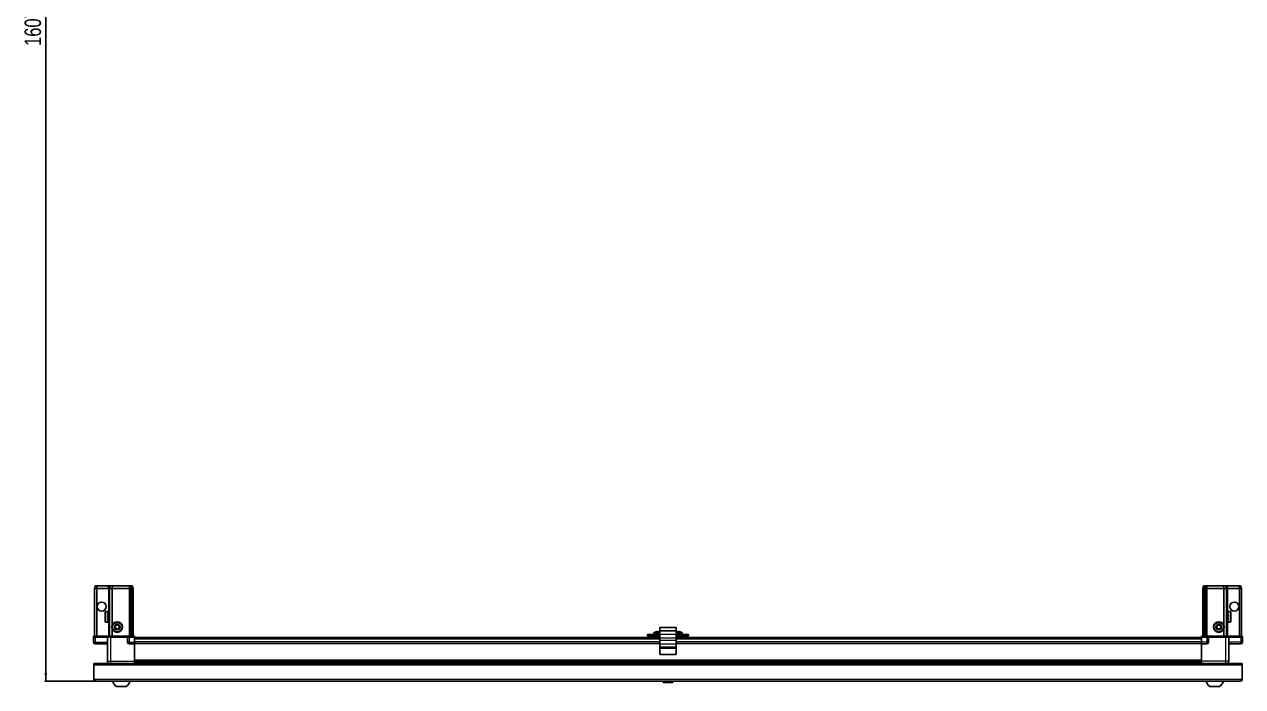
# Model space of a CAD drawing. Header units: millimetres. Extents: x 1256 to 6337, y -766 to 2003.
# Drawn here: x 1328 to 2812, y -766 to 41 of the extents above; entities that cross this region are included whole.
import ezdxf

# ---------------------------------------------------------------- set-up
doc = ezdxf.new("R2010")
doc.units = ezdxf.units.MM
doc.layers.add('FORMAT', color=7, linetype='Continuous')
doc.styles.add('SLDTEXTSTYLE0', font='TXT', dxfattribs={"width": 0.75})
doc.dimstyles.new('SLDDIMSTYLE0', dxfattribs={"dimtxt": 20, "dimasz": 10, "dimexe": 0, "dimexo": 0.0625, "dimgap": 5, "dimtad": 2, "dimdec": 1, "dimrnd": 1e-09, "dimzin": 12, "dimdsep": 46, "dimtxsty": 'SLDTEXTSTYLE0', "dimsah": 1, "dimcen": 0.09, "dimadec": 0, "dimazin": 3, "dimtfac": 1, "dimtofl": 0, "dimtmove": 0, "dimatfit": 3, "dimfxl": 0, "dimfrac": 2, "dimtolj": 1, "dimtzin": 12, "dimarcsym": 0})

# ---------------------------------------------------------------- blocks, each defined once
blk = doc.blocks.new('_D_9')
at = {"layer": 'FORMAT'}
for p, q in [((2106.7, 847.9), (1353.5, 847.9)), ((1354.5, 847.9), (1354.5, -759.1)), ((1415.1, -759.1), (1353.5, -759.1))]:
    blk.add_line(p, q, dxfattribs=at)
for points in [[(1354.5, 847.9), (1352.9, 837.9), (1356, 837.9)], [(1354.5, -759.1), (1356, -749.1), (1352.9, -749.1)]]:
    blk.add_solid(points, dxfattribs=at)
at = {"layer": 'FORMAT', "insert": (1328.7, 14.9), "char_height": 20, "attachment_point": 1, "rotation": 90, "style": 'SLDTEXTSTYLE0'}
blk.add_mtext('1607', dxfattribs=at)

msp = doc.modelspace()

# ---------------------------------------------------------------- linework, layer by layer
at = {"color": 7, "linetype": 'Continuous', "lineweight": 25}
for p, q in [((1413.99, -646.07), (1414.79, -643.07)), ((1413.99, -646.07), (1413.99, -704.37)), ((1416.49, -646.07), (1413.99, -646.07)), ((1414.79, -643.07), (1416.64, -643.07)), ((1416.49, -646.07), (1416.64, -643.07)), ((1416.49, -646.07), (1416.49, -704.37)), ((1430.99, -646.07), (1416.49, -646.07)), ((1416.64, -643.07), (1430.99, -643.07)), ((1430.99, -643.07), (1432.79, -643.07)), ((1431.99, -646.07), (1430.99, -646.07)), ((1431.99, -646.07), (1432.79, -643.07)), ((1435.49, -646.07), (1431.99, -646.07)), ((1431.99, -646.07), (1431.99, -704.37)), ((1432.79, -643.07), (1435.82, -643.07)), ((1435.82, -643.07), (1435.49, -646.07)), ((1455.99, -646.07), (1435.49, -646.07)), ((1435.49, -646.07), (1435.49, -690.57)), ((1435.82, -643.07), (1455.99, -643.07)), ((1455.99, -643.07), (1457.79, -643.07)), ((1456.99, -646.07), (1455.99, -646.07)), ((1457.79, -643.07), (1456.99, -646.07)), ((1456.99, -646.07), (1456.99, -704.37)), ((1457.99, -646.07), (1456.99, -646.07)), ((1457.79, -643.07), (1458.53, -643.07)), ((1458.53, -643.07), (1457.99, -646.07)), ((1459.49, -646.07), (1457.99, -646.07)), ((1457.99, -646.07), (1457.99, -704.37)), ((1458.53, -643.07), (1459.03, -643.07)), ((1459.03, -643.07), (1459.49, -646.07)), ((1459.03, -643.07), (1460.18, -643.07)), ((1460.99, -646.07), (1459.49, -646.07)), ((1459.49, -646.07), (1459.49, -704.37)), ((1460.18, -643.07), (1460.99, -646.07)), ((1460.99, -646.07), (1460.99, -704.37)), ((2764.79, -643.07), (2763.99, -646.07)), ((2763.99, -646.07), (2765.49, -646.07)), ((2763.99, -646.07), (2763.99, -704.37)), ((2765.94, -643.07), (2764.79, -643.07)), ((2765.94, -643.07), (2765.49, -646.07)), ((2765.49, -646.07), (2766.99, -646.07)), ((2765.49, -646.07), (2765.49, -704.37)), ((2766.44, -643.07), (2765.94, -643.07)), ((2766.44, -643.07), (2766.99, -646.07)), ((2767.18, -643.07), (2766.44, -643.07)), ((2766.99, -646.07), (2767.99, -646.07)), ((2766.99, -646.07), (2766.99, -704.37)), ((2767.18, -643.07), (2767.99, -646.07)), ((2768.99, -643.07), (2767.18, -643.07)), ((2767.99, -646.07), (2767.99, -704.37)), ((2767.99, -646.07), (2768.99, -646.07)), ((2789.16, -643.07), (2768.99, -643.07)), ((2768.99, -646.07), (2789.49, -646.07)), ((2789.16, -643.07), (2789.49, -646.07)), ((2792.18, -643.07), (2789.16, -643.07)), ((2789.49, -646.07), (2789.49, -690.57)), ((2789.49, -646.07), (2792.99, -646.07)), ((2792.99, -646.07), (2792.18, -643.07)), ((2793.99, -643.07), (2792.18, -643.07)), ((2792.99, -646.07), (2792.99, -704.37)), ((2792.99, -646.07), (2793.99, -646.07)), ((2808.33, -643.07), (2793.99, -643.07)), ((2793.99, -646.07), (2808.49, -646.07)), ((2808.49, -646.07), (2808.33, -643.07)), ((2810.18, -643.07), (2808.33, -643.07)), ((2808.49, -646.07), (2808.49, -704.37)), ((2808.49, -646.07), (2810.99, -646.07)), ((2810.99, -646.07), (2810.18, -643.07)), ((2810.99, -646.07), (2810.99, -704.37)), ((1426.79, -686.27), (1426.79, -674.87)), ((1429.99, -674.07), (1427.59, -674.07)), ((1429.99, -674.07), (1429.99, -674.08)), ((1429.99, -674.08), (1430.49, -674.08)), ((1429.99, -674.26), (1430.49, -674.26)), ((1429.99, -674.26), (1429.99, -674.48)), ((1429.99, -674.48), (1430.49, -674.48)), ((1429.99, -675.06), (1430.49, -675.06)), ((1429.99, -675.06), (1429.99, -675.48)), ((1429.99, -675.48), (1430.49, -675.48)), ((1429.99, -676.39), (1430.49, -676.39)), ((1429.99, -676.39), (1429.99, -676.98)), ((1429.99, -676.98), (1430.49, -676.98)), ((1429.99, -678.13), (1430.49, -678.13)), ((1429.99, -678.13), (1429.99, -678.83)), ((1429.99, -678.83), (1430.49, -678.83)), ((1429.99, -680.12), (1430.49, -680.12)), ((1429.99, -680.12), (1429.99, -680.85)), ((1429.99, -680.26), (1430.49, -680.26)), ((1429.99, -680.76), (1430.49, -680.76)), ((1429.99, -680.85), (1430.49, -680.85)), ((1429.99, -682.14), (1430.49, -682.14)), ((1429.99, -682.14), (1429.99, -682.85)), ((1430.49, -674.26), (1430.49, -674.08)), ((1430.49, -674.48), (1430.49, -674.26)), ((1430.49, -675.06), (1430.49, -674.48)), ((1430.49, -675.48), (1430.49, -675.06)), ((1430.49, -676.39), (1430.49, -675.48)), ((1430.59, -676.17), (1430.49, -676.17)), ((1430.49, -676.98), (1430.49, -676.39)), ((1430.49, -678.13), (1430.49, -676.98)), ((1430.49, -678.83), (1430.49, -678.13)), ((1430.49, -680.12), (1430.49, -678.83)), ((1430.49, -680.26), (1430.49, -680.12)), ((1430.49, -680.85), (1430.49, -680.76)), ((1430.49, -682.14), (1430.49, -680.85)), ((1430.49, -682.85), (1430.49, -682.14)), ((1430.59, -684.97), (1430.59, -676.17)), ((1431.47, -677.26), (1430.99, -676.57)), ((1430.99, -684.57), (1430.99, -676.57)), ((1431.96, -676.57), (1431.47, -677.26)), ((1431.47, -683.88), (1431.47, -677.26)), ((1431.99, -676.57), (1431.96, -676.57)), ((1431.96, -684.57), (1431.96, -676.57)), ((2793.02, -676.57), (2792.99, -676.57)), ((2793.5, -677.26), (2793.02, -676.57)), ((2793.02, -676.57), (2793.02, -684.57)), ((2793.99, -676.57), (2793.5, -677.26)), ((2793.5, -677.26), (2793.5, -683.88)), ((2793.99, -676.57), (2793.99, -684.57)), ((2794.49, -676.17), (2794.39, -676.17)), ((2794.39, -676.17), (2794.39, -684.97)), ((2797.39, -674.07), (2794.49, -674.07)), ((2794.99, -674.07), (2794.49, -674.07)), ((2794.49, -674.07), (2794.49, -674.12)), ((2794.49, -674.12), (2794.49, -674.4)), ((2794.99, -674.12), (2794.49, -674.12)), ((2794.99, -674.4), (2794.49, -674.4)), ((2794.49, -674.4), (2794.49, -674.68)), ((2794.99, -674.68), (2794.49, -674.68)), ((2794.49, -674.68), (2794.49, -675.34)), ((2794.99, -675.34), (2794.49, -675.34)), ((2794.49, -675.34), (2794.49, -675.81)), ((2794.49, -675.81), (2794.49, -676.79)), ((2794.99, -675.81), (2794.49, -675.81)), ((2794.99, -676.79), (2794.49, -676.79)), ((2794.49, -676.79), (2794.49, -677.41)), ((2794.49, -677.41), (2794.49, -678.61)), ((2794.99, -677.41), (2794.49, -677.41)), ((2794.99, -678.61), (2794.49, -678.61)), ((2794.49, -678.61), (2794.49, -679.24)), ((2794.99, -679.24), (2794.49, -679.24)), ((2794.49, -679.32), (2794.49, -680.62)), ((2794.99, -679.32), (2794.49, -679.32)), ((2794.99, -680.62), (2794.49, -680.62)), ((2794.99, -681.1), (2794.49, -681.1)), ((2794.49, -681.1), (2794.49, -681.36)), ((2794.49, -681.36), (2794.49, -682.62)), ((2794.99, -681.36), (2794.49, -681.36)), ((2794.99, -682.62), (2794.49, -682.62)), ((2794.49, -682.62), (2794.49, -683.31)), ((2794.99, -674.12), (2794.99, -674.07)), ((2794.99, -674.68), (2794.99, -674.4)), ((2794.99, -675.81), (2794.99, -675.34)), ((2794.99, -677.41), (2794.99, -676.79)), ((2794.99, -679.32), (2794.99, -678.61)), ((2794.99, -681.36), (2794.99, -680.62)), ((2794.99, -683.31), (2794.99, -682.62)), ((2798.19, -674.87), (2798.19, -686.27)), ((1427.59, -687.07), (1429.99, -687.07)), ((1429.99, -682.85), (1430.49, -682.85)), ((1429.99, -684.01), (1430.49, -684.01)), ((1429.99, -684.01), (1429.99, -684.62)), ((1429.99, -684.62), (1430.49, -684.62)), ((1429.99, -685.55), (1430.49, -685.55)), ((1429.99, -685.55), (1429.99, -685.99)), ((1429.99, -685.99), (1430.49, -685.99)), ((1429.99, -686.6), (1430.49, -686.6)), ((1429.99, -686.6), (1429.99, -686.83)), ((1429.99, -686.83), (1430.49, -686.83)), ((1429.99, -687.05), (1430.49, -687.05)), ((1429.99, -687.05), (1429.99, -687.07)), ((1429.99, -687.06), (1430.49, -687.06)), ((1430.49, -684.01), (1430.49, -682.85)), ((1430.49, -684.62), (1430.49, -684.01)), ((1430.49, -685.55), (1430.49, -684.62)), ((1430.49, -684.97), (1430.59, -684.97)), ((1430.49, -685.99), (1430.49, -685.55)), ((1430.49, -686.6), (1430.49, -685.99)), ((1430.49, -686.83), (1430.49, -686.6)), ((1430.49, -687.05), (1430.49, -686.83)), ((1430.49, -687.06), (1430.49, -687.05)), ((1430.99, -684.57), (1431.47, -683.88)), ((1431.47, -683.88), (1431.96, -684.57)), ((1431.96, -684.57), (1431.99, -684.57)), ((1435.49, -695.57), (1435.49, -704.37)), ((2102.49, -693.72), (2122.49, -693.72)), ((2102.49, -697.72), (2102.49, -693.72)), ((2122.49, -697.72), (2122.49, -693.72)), ((2789.49, -695.57), (2789.49, -704.37)), ((2792.99, -684.57), (2793.02, -684.57)), ((2793.02, -684.57), (2793.5, -683.88)), ((2793.5, -683.88), (2793.99, -684.57)), ((2794.39, -684.97), (2794.49, -684.97)), ((2794.49, -683.31), (2794.49, -684.43)), ((2794.99, -683.31), (2794.49, -683.31)), ((2794.99, -684.43), (2794.49, -684.43)), ((2794.49, -684.43), (2794.49, -685)), ((2794.49, -685), (2794.49, -685.86)), ((2794.99, -685), (2794.49, -685)), ((2794.99, -685.86), (2794.49, -685.86)), ((2794.49, -685.86), (2794.49, -686.25)), ((2794.49, -686.25), (2794.49, -686.77)), ((2794.99, -686.25), (2794.49, -686.25)), ((2794.99, -686.77), (2794.49, -686.77)), ((2794.49, -686.77), (2794.49, -686.95)), ((2794.49, -686.95), (2794.49, -687.07)), ((2794.99, -686.95), (2794.49, -686.95)), ((2794.49, -687.07), (2797.39, -687.07)), ((2794.99, -685), (2794.99, -684.43)), ((2794.99, -686.25), (2794.99, -685.86)), ((2794.99, -686.95), (2794.99, -686.77)), ((1412.99, -704.37), (1412.49, -705.24)), ((1412.49, -705.57), (1412.49, -705.24)), ((1412.49, -705.57), (1414.49, -705.57)), ((1412.49, -705.57), (1412.49, -711.57)), ((1414.49, -704.37), (1412.99, -704.37)), ((1414.49, -704.37), (1429.29, -704.37)), ((1429.29, -705.57), (1414.49, -705.57)), ((1414.49, -705.57), (1429.29, -705.57)), ((1429.29, -704.37), (1429.49, -704.37)), ((1429.49, -705.57), (1429.29, -705.57)), ((1429.49, -705.57), (1429.49, -704.37)), ((1429.49, -704.37), (1433.49, -704.37)), ((1433.49, -705.57), (1429.49, -705.57)), ((1429.49, -705.57), (1429.49, -734.57)), ((1433.49, -704.37), (1453.79, -704.37)), ((1453.79, -705.57), (1433.49, -705.57)), ((1453.79, -704.37), (1453.99, -704.37)), ((1453.99, -705.57), (1453.79, -705.57)), ((1453.99, -705.57), (1453.99, -704.37)), ((1454.67, -704.37), (1453.99, -704.37)), ((1453.99, -705.57), (1455.99, -705.57)), ((1453.99, -705.57), (1453.99, -711.57)), ((1454.67, -704.37), (1462.49, -704.37)), ((1462.49, -705.24), (1455.99, -705.24)), ((1462.49, -705.57), (1455.99, -705.57)), ((1455.99, -705.57), (1462.49, -705.57)), ((1462.49, -704.37), (1462.49, -705.24)), ((1462.49, -705.24), (1462.49, -705.24)), ((1462.49, -705.57), (1462.49, -705.24)), ((1462.49, -705.57), (1462.49, -705.57)), ((1462.49, -705.57), (1462.49, -711.57)), ((2102.49, -705.72), (1462.49, -705.72)), ((1462.49, -711.57), (1462.49, -713.57)), ((2087.49, -703.72), (2087.49, -702.22)), ((2087.49, -702.22), (2089.49, -702.22)), ((2089.49, -703.72), (2087.49, -703.72)), ((2089.49, -702.22), (2089.49, -703.72)), ((2100.74, -702.22), (2089.49, -702.22)), ((2100.74, -703.72), (2089.49, -703.72)), ((2095.24, -700.31), (2095.24, -702.22)), ((2097.49, -703.72), (2097.49, -705.72)), ((2100.74, -703.72), (2100.74, -702.22)), ((2100.74, -702.22), (2102.49, -702.22)), ((2102.49, -703.72), (2100.74, -703.72)), ((2101.16, -698.73), (2101.16, -698.74)), ((2102.49, -697.72), (2122.49, -697.72)), ((2102.49, -701.7), (2102.49, -697.72)), ((2102.49, -706.03), (2102.49, -701.7)), ((2102.49, -709.25), (2102.49, -706.03)), ((2102.49, -713.58), (2102.49, -709.25)), ((2122.49, -701.7), (2122.49, -697.72)), ((2122.49, -706.03), (2122.49, -701.7)), ((2122.49, -702.22), (2124.24, -702.22)), ((2124.24, -703.72), (2122.49, -703.72)), ((2762.49, -705.72), (2122.49, -705.72)), ((2122.49, -709.25), (2122.49, -706.03)), ((2122.49, -713.58), (2122.49, -709.25)), ((2124.24, -702.22), (2124.24, -703.72)), ((2135.49, -702.22), (2124.24, -702.22)), ((2135.49, -703.72), (2124.24, -703.72)), ((2126.16, -698.73), (2126.16, -698.74)), ((2127.49, -705.72), (2127.49, -703.72)), ((2129.74, -702.22), (2129.74, -700.31)), ((2135.49, -703.72), (2135.49, -702.22)), ((2135.49, -702.22), (2137.49, -702.22)), ((2137.49, -703.72), (2135.49, -703.72)), ((2137.49, -702.22), (2137.49, -703.72)), ((2762.49, -704.37), (2770.31, -704.37)), ((2762.49, -705.24), (2762.49, -704.37)), ((2762.49, -705.57), (2762.49, -705.24)), ((2768.99, -705.24), (2762.49, -705.24)), ((2768.99, -705.57), (2762.49, -705.57)), ((2762.49, -705.57), (2762.49, -711.57)), ((2762.49, -711.57), (2762.49, -713.57)), ((2768.99, -705.57), (2770.99, -705.57)), ((2770.99, -705.57), (2768.99, -705.57)), ((2770.99, -704.37), (2770.31, -704.37)), ((2770.99, -705.57), (2770.99, -704.37)), ((2770.99, -704.37), (2771.19, -704.37)), ((2771.19, -705.57), (2770.99, -705.57)), ((2770.99, -705.57), (2770.99, -711.57)), ((2771.19, -704.37), (2791.49, -704.37)), ((2791.49, -705.57), (2771.19, -705.57)), ((2791.49, -704.37), (2795.49, -704.37)), ((2795.49, -705.57), (2791.49, -705.57)), ((2795.49, -705.57), (2795.49, -704.37)), ((2795.49, -704.37), (2795.69, -704.37)), ((2795.69, -705.57), (2795.49, -705.57)), ((2795.49, -705.57), (2795.49, -734.57)), ((2795.69, -704.37), (2810.49, -704.37)), ((2810.49, -705.57), (2795.69, -705.57)), ((2811.99, -704.37), (2810.49, -704.37)), ((2810.49, -705.57), (2812.49, -705.57)), ((2812.49, -705.24), (2811.99, -704.37)), ((2812.49, -705.24), (2811.99, -704.37)), ((2812.49, -705.57), (2812.49, -705.24)), ((2812.49, -705.57), (2812.49, -705.24)), ((2812.49, -705.57), (2812.49, -705.57)), ((2812.49, -705.57), (2812.49, -711.57)), ((1429.49, -713.57), (1414.49, -713.57)), ((1462.49, -713.57), (1455.99, -713.57)), ((2102.49, -712.92), (1462.49, -712.92)), ((1462.49, -734.57), (1462.49, -713.57)), ((2102.49, -717.35), (2102.49, -713.58)), ((2102.49, -718.79), (2102.49, -717.35)), ((2102.49, -726.52), (2102.49, -718.79)), ((2102.49, -726.52), (2122.49, -726.52)), ((2762.49, -712.92), (2122.49, -712.92)), ((2122.49, -717.35), (2122.49, -713.58)), ((2122.49, -718.79), (2122.49, -717.35)), ((2122.49, -726.52), (2122.49, -718.79)), ((2762.49, -713.57), (2768.99, -713.57)), ((2762.49, -734.57), (2762.49, -713.57)), ((2795.49, -713.57), (2810.49, -713.57)), ((1412.99, -739.67), (1412.99, -737.57)), ((1412.99, -737.57), (2811.99, -737.57)), ((1412.99, -756.97), (1412.99, -739.67)), ((1427.99, -737.47), (1415.09, -737.47)), ((1427.99, -737.47), (1427.99, -737.57)), ((1462.49, -735.59), (2762.49, -735.59)), ((1462.49, -735.63), (2762.49, -735.63)), ((1486.37, -737.42), (1462.49, -737.42)), ((1480.99, -737.57), (1480.99, -737.42)), ((1481.03, -737.57), (1481.03, -737.42)), ((1481.3, -737.57), (1481.3, -737.42)), ((1481.56, -737.57), (1481.56, -737.42)), ((1482.21, -737.57), (1482.21, -737.42)), ((1482.67, -737.57), (1482.67, -737.42)), ((1483.64, -737.57), (1483.64, -737.42)), ((1484.26, -737.57), (1484.26, -737.42)), ((1485.45, -737.57), (1485.45, -737.42)), ((1486.11, -737.57), (1486.11, -737.42)), ((1486.16, -737.57), (1486.16, -737.42)), ((1487.45, -737.42), (1486.37, -737.42)), ((1488.19, -737.42), (1487.45, -737.42)), ((1487.45, -737.57), (1487.45, -737.42)), ((1487.45, -737.42), (1487.45, -737.42)), ((1487.47, -737.57), (1487.47, -737.42)), ((1487.96, -737.57), (1487.96, -737.42)), ((1488.19, -737.57), (1488.19, -737.42)), ((1488.61, -737.42), (1488.19, -737.42)), ((1488.19, -737.42), (1488.19, -737.42)), ((2736.37, -737.42), (1488.61, -737.42)), ((1489.46, -737.57), (1489.46, -737.42)), ((1490.15, -737.57), (1490.15, -737.42)), ((1491.28, -737.57), (1491.28, -737.42)), ((1491.86, -737.57), (1491.86, -737.42)), ((1492.73, -737.57), (1492.73, -737.42)), ((1493.13, -737.57), (1493.13, -737.42)), ((1493.66, -737.57), (1493.66, -737.42)), ((1493.85, -737.57), (1493.85, -737.42)), ((1493.99, -737.57), (1493.99, -737.42)), ((2730.99, -737.57), (2730.99, -737.42)), ((2731.16, -737.57), (2731.16, -737.42)), ((2731.37, -737.57), (2731.37, -737.42)), ((2731.93, -737.57), (2731.93, -737.42)), ((2732.35, -737.57), (2732.35, -737.42)), ((2733.25, -737.57), (2733.25, -737.42)), ((2733.83, -737.57), (2733.83, -737.42)), ((2734.98, -737.57), (2734.98, -737.42)), ((2735.67, -737.57), (2735.67, -737.42)), ((2736.95, -737.42), (2736.37, -737.42)), ((2736.95, -737.57), (2736.95, -737.42)), ((2736.96, -737.42), (2736.95, -737.42)), ((2737.69, -737.42), (2736.96, -737.42)), ((2737.13, -737.57), (2737.13, -737.42)), ((2737.63, -737.57), (2737.63, -737.42)), ((2737.69, -737.57), (2737.69, -737.42)), ((2738.72, -737.42), (2737.69, -737.42)), ((2737.69, -737.42), (2737.69, -737.42)), ((2762.49, -737.42), (2738.61, -737.42)), ((2738.98, -737.57), (2738.98, -737.42)), ((2739.69, -737.57), (2739.69, -737.42)), ((2740.86, -737.57), (2740.86, -737.42)), ((2741.47, -737.57), (2741.47, -737.42)), ((2742.41, -737.57), (2742.41, -737.42)), ((2742.86, -737.57), (2742.86, -737.42)), ((2743.48, -737.57), (2743.48, -737.42)), ((2743.73, -737.57), (2743.73, -737.42)), ((2743.97, -737.57), (2743.97, -737.42)), ((2743.99, -737.57), (2743.99, -737.42)), ((2796.99, -737.47), (2809.89, -737.47)), ((2796.99, -737.47), (2796.99, -737.57)), ((2811.99, -737.57), (2811.99, -739.67)), ((2811.99, -739.67), (2811.99, -756.97)), ((1415.09, -756.97), (1412.99, -756.97)), ((1415.09, -756.97), (1415.09, -759.07)), ((2809.89, -759.07), (1415.09, -759.07)), ((1440.49, -765.67), (1452.49, -765.67)), ((2107.69, -759.07), (2106.7, -760.05)), ((2106.7, -760.05), (2106.7, -760.57)), ((2118.27, -760.05), (2106.7, -760.05)), ((2118.27, -760.57), (2106.7, -760.57)), ((2118.27, -760.05), (2117.29, -759.07)), ((2118.27, -760.57), (2118.27, -760.05)), ((2772.49, -765.67), (2784.49, -765.67)), ((2811.99, -756.97), (2809.89, -756.97)), ((2809.89, -759.07), (2809.89, -756.97))]:
    msp.add_line(p, q, dxfattribs=at)
at = {"color": 8, "linetype": 'Continuous', "lineweight": 18}
for p, q in [((1430.99, -646.07), (1430.99, -643.07)), ((1430.99, -646.07), (1430.99, -676.57)), ((1455.99, -643.07), (1455.99, -646.07)), ((1455.99, -646.07), (1455.99, -704.37)), ((2768.99, -643.07), (2768.99, -646.07)), ((2768.99, -646.07), (2768.99, -704.37)), ((2793.99, -646.07), (2793.99, -643.07)), ((2793.99, -646.07), (2793.99, -676.57)), ((1427.59, -687.07), (1427.59, -674.07)), ((2797.39, -674.07), (2797.39, -687.07)), ((1430.99, -684.57), (1430.99, -704.37)), ((2793.99, -684.57), (2793.99, -704.37)), ((1412.49, -711.57), (1414.49, -711.57)), ((1414.49, -705.57), (1414.49, -704.37)), ((1414.49, -705.57), (1414.49, -711.57)), ((1414.49, -711.57), (1429.49, -711.57)), ((1414.49, -713.57), (1414.49, -711.57)), ((1429.29, -705.57), (1429.29, -704.37)), ((1433.49, -705.57), (1433.49, -704.37)), ((1433.49, -705.57), (1433.49, -734.57)), ((1453.79, -705.57), (1453.79, -704.37)), ((1453.99, -711.57), (1455.99, -711.57)), ((1455.99, -705.57), (1455.99, -705.24)), ((1455.99, -705.57), (1455.99, -711.57)), ((1455.99, -711.57), (1462.49, -711.57)), ((1455.99, -711.57), (1455.99, -713.57)), ((1462.49, -705.57), (1462.49, -705.24)), ((2102.49, -707.72), (1462.49, -707.72)), ((2102.49, -710.92), (1462.49, -710.92)), ((2095.24, -700.31), (2099.99, -700.31)), ((2095.43, -699.94), (2099.99, -699.94)), ((2099.99, -699.94), (2102.49, -699.94)), ((2099.99, -700.31), (2102.49, -700.31)), ((2102.49, -701.7), (2122.49, -701.7)), ((2102.49, -706.03), (2122.49, -706.03)), ((2102.49, -709.25), (2122.49, -709.25)), ((2122.49, -699.94), (2124.99, -699.94)), ((2122.49, -700.31), (2124.99, -700.31)), ((2762.49, -707.72), (2122.49, -707.72)), ((2762.49, -710.92), (2122.49, -710.92)), ((2124.99, -699.94), (2129.54, -699.94)), ((2124.99, -700.31), (2129.74, -700.31)), ((2768.99, -711.57), (2762.49, -711.57)), ((2768.99, -705.57), (2768.99, -705.24)), ((2768.99, -705.57), (2768.99, -711.57)), ((2768.99, -711.57), (2768.99, -713.57)), ((2770.99, -711.57), (2768.99, -711.57)), ((2771.19, -704.37), (2771.19, -705.57)), ((2791.49, -705.57), (2791.49, -704.37)), ((2791.49, -705.57), (2791.49, -734.57)), ((2810.49, -711.57), (2795.49, -711.57)), ((2795.69, -704.37), (2795.69, -705.57)), ((2810.49, -705.57), (2810.49, -704.37)), ((2810.49, -705.57), (2810.49, -711.57)), ((2812.49, -711.57), (2810.49, -711.57)), ((2810.49, -713.57), (2810.49, -711.57)), ((2102.49, -713.57), (1462.49, -713.57)), ((2102.49, -713.58), (2122.49, -713.58)), ((2102.49, -717.35), (2122.49, -717.35)), ((2102.49, -718.79), (2122.49, -718.79)), ((2762.49, -713.57), (2122.49, -713.57)), ((2811.99, -739.67), (1412.99, -739.67)), ((1415.09, -737.57), (1415.09, -737.47)), ((1433.49, -734.57), (1462.49, -734.57)), ((1462.49, -732.97), (2762.49, -732.97)), ((2762.49, -734.39), (1462.49, -734.39)), ((1462.49, -736.83), (2762.49, -736.83)), ((2791.49, -734.57), (2762.49, -734.57)), ((2809.89, -737.57), (2809.89, -737.47)), ((2809.89, -756.97), (1415.09, -756.97))]:
    msp.add_line(p, q, dxfattribs=at)
at = {"color": 7, "linetype": 'Continuous', "lineweight": 25, "flags": 128}
for points in [[(2102.49, -698.92), (2102.48, -698.92), (2102.17, -698.82)], [(2122.84, -698.81), (2122.52, -698.91), (2122.49, -698.92)], [(1415.09, -737.47), (1414.68, -737.51), (1414.45, -737.57)], [(2810.53, -737.57), (2810.3, -737.51), (2809.89, -737.47)]]:
    msp.add_lwpolyline(points, dxfattribs=at)
at = {"color": 7, "linetype": 'Continuous', "lineweight": 25}
for centre, radius in [((1422.49, -668.07), 5.5), ((2802.49, -668.07), 5.5), ((1441.49, -693.07), 6.5), ((1441.49, -693.07), 3.46), ((2783.49, -693.07), 6.5), ((2783.49, -693.07), 3.46)]:
    msp.add_circle(centre, radius, dxfattribs=at)
at = {"color": 8, "linetype": 'Continuous', "lineweight": 18}
for centre in [(1441.49, -693.07), (2783.49, -693.07)]:
    msp.add_circle(centre, 5.7, dxfattribs=at)
at = {"color": 7, "linetype": 'Continuous', "lineweight": 25}
for centre, radius, start, end in [((1427.59, -674.87), 0.8, 90, 180), ((1430.99, -676.17), 0.4, 180, 270), ((2793.99, -676.17), 0.4, 270, 360), ((2797.39, -674.87), 0.8, 360, 90), ((1427.59, -686.27), 0.8, 180, 270), ((1430.99, -684.97), 0.4, 90, 180), ((1441.49, -693.07), 2.5, 147.37605, 207.37605), ((1441.49, -693.07), 2.5, 207.37605, 267.37605), ((1441.49, -693.07), 2.5, 87.37605, 147.37605), ((1441.49, -693.07), 2.5, 267.37605, 327.37605), ((1441.49, -693.07), 2.5, 27.37605, 87.37605), ((1441.49, -693.07), 2.5, 327.37605, 27.37605), ((2783.49, -693.07), 2.5, 134.67671, 194.67671), ((2783.49, -693.07), 2.5, 194.67671, 254.67671), ((2783.49, -693.07), 2.5, 74.67671, 134.67671), ((2783.49, -693.07), 2.5, 254.67671, 314.67671), ((2783.49, -693.07), 2.5, 14.67671, 74.67671), ((2783.49, -693.07), 2.5, 314.67671, 14.67671), ((2793.99, -684.97), 0.4, 0, 90), ((2797.39, -686.27), 0.8, 270, 0), ((1414.49, -711.57), 2, 180, 270), ((1455.99, -711.57), 2, 180, 270), ((2095.69, -700.31), 0.45, 124.71791, 180), ((2099.99, -706.52), 8, 105.59831, 124.71791), ((2124.99, -706.52), 8, 55.28209, 74.20809), ((2129.29, -700.31), 0.45, 0, 55.28209), ((2768.99, -711.57), 2, 270, 0), ((2810.49, -711.57), 2, 270, 0), ((1415.09, -756.97), 2.1, 180, 270), ((1415.09, -756.97), 0.6, 180, 270), ((1447.51, -756.05), 11.91, 194.70035, 233.8734), ((1445.46, -756.05), 11.91, 306.1266, 345.29965), ((2779.51, -756.05), 11.91, 194.70035, 233.8734), ((2777.46, -756.05), 11.91, 306.1266, 345.29965), ((2809.89, -756.97), 2.1, 270, 0), ((2809.89, -756.97), 0.6, 270, 0)]:
    msp.add_arc(centre, radius, start, end, dxfattribs=at)
for centre, start_param, end_param in [((1455.99, -701.77), 2.4188584, 3.1415927), ((2768.99, -701.77), 3.1415927, 3.8643269)]:
    msp.add_ellipse(centre, major_axis=(0, 3.46), ratio=0.5773503, start_param=start_param, end_param=end_param, dxfattribs=at)
for points, knots in [([(1438.6, -692.94), (1438.88, -692.5), (1439.4, -691.69), (1439.92, -690.88), (1440.16, -690.51)], [0, 0, 0, 0, 0.5346859, 1, 1, 1, 1]), ([(1439.93, -695.5), (1439.87, -695.39), (1439.6, -694.86), (1439.14, -693.97), (1438.76, -693.24), (1438.6, -692.94)], [0, 0, 0, 0, 0.1331247, 0.6370994, 1, 1, 1, 1]), ([(1442.82, -695.63), (1442.3, -695.61), (1441.34, -695.56), (1440.38, -695.52), (1439.93, -695.5)], [0, 0, 0, 0, 0.5346859, 1, 1, 1, 1]), ([(1440.16, -690.51), (1440.68, -690.53), (1441.64, -690.57), (1442.6, -690.62), (1443.04, -690.64)], [0, 0, 0, 0, 0.53468586, 1, 1, 1, 1]), ([(1444.37, -693.2), (1444.09, -693.64), (1443.57, -694.45), (1443.06, -695.26), (1442.82, -695.63)], [0, 0, 0, 0, 0.53468586, 1, 1, 1, 1]), ([(1443.04, -690.64), (1443.2, -690.94), (1443.58, -691.67), (1444.04, -692.56), (1444.31, -693.09), (1444.37, -693.2)], [0, 0, 0, 0, 0.3629006, 0.8668753, 1, 1, 1, 1]), ([(2780.7, -692.31), (2781.07, -691.94), (2781.76, -691.27), (2782.44, -690.59), (2782.76, -690.28)], [0, 0, 0, 0, 0.53468586, 1, 1, 1, 1]), ([(2781.44, -695.1), (2781.35, -694.77), (2781.14, -693.97), (2780.89, -693.01), (2780.74, -692.43), (2780.7, -692.31)], [0, 0, 0, 0, 0.3629006, 0.8668753, 1, 1, 1, 1]), ([(2784.22, -695.86), (2783.72, -695.73), (2782.79, -695.47), (2781.87, -695.22), (2781.44, -695.1)], [0, 0, 0, 0, 0.5346859, 1, 1, 1, 1]), ([(2782.76, -690.28), (2783.25, -690.41), (2784.18, -690.67), (2785.11, -690.92), (2785.54, -691.04)], [0, 0, 0, 0, 0.5346859, 1, 1, 1, 1]), ([(2786.27, -693.83), (2785.91, -694.19), (2785.22, -694.87), (2784.54, -695.55), (2784.22, -695.86)], [0, 0, 0, 0, 0.5346859, 1, 1, 1, 1]), ([(2785.54, -691.04), (2785.57, -691.16), (2785.72, -691.74), (2785.98, -692.7), (2786.19, -693.5), (2786.27, -693.83)], [0, 0, 0, 0, 0.1331247, 0.6370994, 1, 1, 1, 1]), ([(2102.24, -698.84), (2102.24, -698.84), (2102.24, -698.84), (2102.21, -698.83), (2102.09, -698.8), (2101.83, -698.73), (2101.52, -698.68), (2101.29, -698.66), (2101.15, -698.67), (2101.16, -698.74), (2101.17, -698.8), (2101.16, -698.83), (2101.14, -698.84), (2101.12, -698.84), (2101.11, -698.84), (2101.08, -698.84), (2101.03, -698.83), (2100.82, -698.78), (2100.56, -698.71), (2100.2, -698.66), (2099.88, -698.66), (2099.5, -698.69), (2099.2, -698.76), (2098.97, -698.83), (2098.9, -698.84), (2098.88, -698.84), (2098.86, -698.84), (2098.84, -698.84), (2098.82, -698.83), (2098.8, -698.79), (2098.83, -698.71), (2098.79, -698.66), (2098.59, -698.66), (2098.29, -698.71), (2098, -698.77), (2097.8, -698.83), (2097.75, -698.84), (2097.75, -698.84)], [0, 0, 0, 0, 0.0028392, 0.0068323, 0.0178959, 0.0673466, 0.1262697, 0.1635381, 0.201111, 0.28293, 0.3109228, 0.3249617, 0.3307219, 0.3335843, 0.3364739, 0.3389857, 0.3437038, 0.3589427, 0.4317291, 0.4788261, 0.5135617, 0.5573693, 0.6405693, 0.6613161, 0.6651121, 0.6689448, 0.6715022, 0.6740537, 0.6785011, 0.6922047, 0.7560162, 0.8203204, 0.8585349, 0.9111231, 0.9690933, 0.9981781, 1, 1, 1, 1]), ([(2127.24, -698.84), (2127.24, -698.84), (2127.24, -698.84), (2127.21, -698.83), (2127.09, -698.8), (2126.83, -698.73), (2126.52, -698.68), (2126.29, -698.66), (2126.15, -698.67), (2126.16, -698.74), (2126.17, -698.8), (2126.16, -698.83), (2126.14, -698.84), (2126.12, -698.84), (2126.11, -698.84), (2126.08, -698.84), (2126.03, -698.83), (2125.82, -698.78), (2125.56, -698.71), (2125.2, -698.66), (2124.88, -698.66), (2124.5, -698.69), (2124.2, -698.76), (2123.97, -698.83), (2123.9, -698.84), (2123.88, -698.84), (2123.86, -698.84), (2123.84, -698.84), (2123.82, -698.83), (2123.8, -698.79), (2123.83, -698.71), (2123.79, -698.66), (2123.59, -698.66), (2123.29, -698.71), (2123, -698.77), (2122.8, -698.83), (2122.75, -698.84), (2122.75, -698.84)], [0, 0, 0, 0, 0.0028392, 0.0068323, 0.0178959, 0.0673466, 0.1262697, 0.1635381, 0.201111, 0.28293, 0.3109228, 0.3249617, 0.3307219, 0.3335843, 0.3364739, 0.3389857, 0.3437038, 0.3589427, 0.4317291, 0.4788261, 0.5135617, 0.5573693, 0.6405693, 0.6613161, 0.6651121, 0.6689448, 0.6715022, 0.6740537, 0.6785011, 0.6922047, 0.7560162, 0.8203204, 0.8585349, 0.9111231, 0.9690933, 0.9981781, 1, 1, 1, 1]), ([(1429.49, -734.57), (1429.54, -735.01), (1429.61, -735.69), (1430.04, -736.5), (1430.5, -737.05), (1430.9, -737.42), (1431.16, -737.55), (1431.21, -737.57)], [0, 0, 0, 0, 0.3630185, 0.5584377, 0.7580039, 0.9575702, 1, 1, 1, 1]), ([(1462.49, -734.57), (1462.49, -734.96), (1462.49, -735.76), (1462.49, -736.77), (1462.49, -737.4), (1462.49, -737.56), (1462.49, -737.57)], [0, 0, 0, 0, 0.32552014, 0.65104028, 0.97656042, 1, 1, 1, 1]), ([(2762.49, -734.57), (2762.49, -734.96), (2762.49, -735.76), (2762.49, -736.77), (2762.49, -737.4), (2762.49, -737.56), (2762.49, -737.57)], [0, 0, 0, 0, 0.3255201, 0.6510403, 0.9765604, 1, 1, 1, 1]), ([(2795.49, -734.57), (2795.44, -735.01), (2795.37, -735.69), (2794.93, -736.5), (2794.48, -737.05), (2794.07, -737.42), (2793.81, -737.55), (2793.77, -737.57)], [0, 0, 0, 0, 0.3630185, 0.5584377, 0.7580039, 0.9575702, 1, 1, 1, 1])]:
    msp.add_open_spline(points, degree=3, knots=knots, dxfattribs=at)
at = {"color": 8, "linetype": 'Continuous', "lineweight": 18}
for points in [[(1429.49, -734.57), (1429.55, -734.57), (1429.67, -734.57), (1430.59, -734.57), (1431.92, -734.57), (1432.96, -734.57), (1433.49, -734.57)], [(2795.49, -734.57), (2795.43, -734.57), (2795.31, -734.57), (2794.38, -734.57), (2793.06, -734.57), (2792.01, -734.57), (2791.49, -734.57)]]:
    msp.add_open_spline(points, degree=3, dxfattribs=at)
for points in [[(1433.49, -734.57), (1433.49, -735.01), (1433.49, -735.69), (1433.49, -736.5), (1433.49, -737.05), (1433.49, -737.42), (1433.49, -737.55), (1433.49, -737.57)], [(2791.49, -734.57), (2791.49, -735.01), (2791.49, -735.69), (2791.49, -736.5), (2791.49, -737.05), (2791.49, -737.42), (2791.49, -737.55), (2791.49, -737.57)]]:
    msp.add_open_spline(points, degree=3, knots=[0, 0, 0, 0, 0.36301846, 0.55843766, 0.75800394, 0.95757021, 1, 1, 1, 1], dxfattribs=at)

# ---------------------------------------------------------------- dimensions: what is measured, and where the dimension line sits
at = {"layer": 'FORMAT'}
dim = msp.add_linear_dim(base=(1354.49, -759.07), p1=(2106.7, 847.93), p2=(1415.09, -759.07), angle=90, dimstyle='SLDDIMSTYLE0', dxfattribs=at)
dim.commit()
dim.dimension.update_dxf_attribs({"geometry": '_D_9', "text_midpoint": (1354.49, 44.43), "dimtype": 160})

doc.saveas('drawing.dxf')
